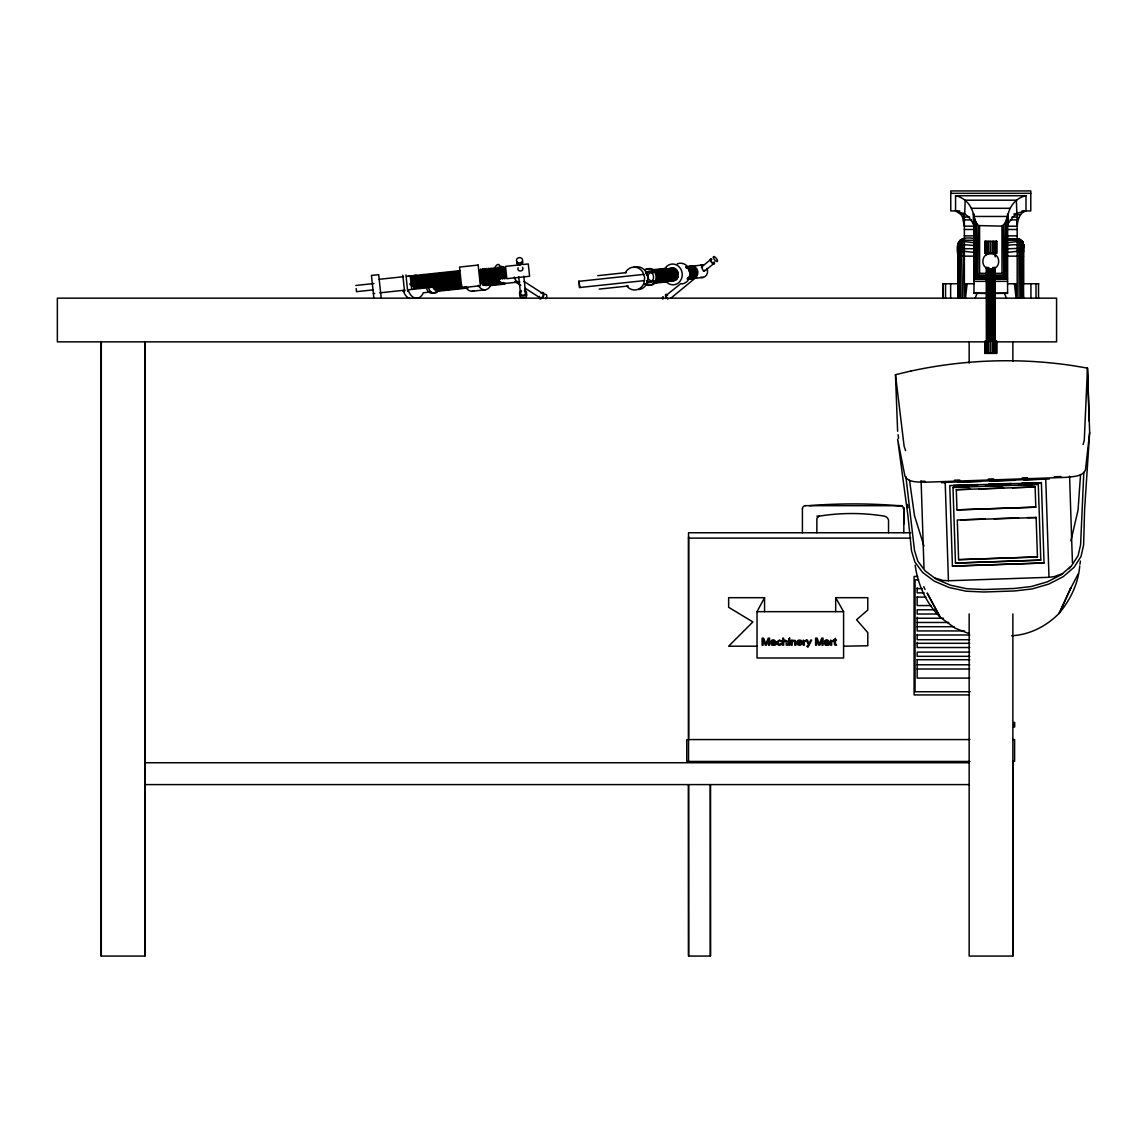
<?xml version="1.0" encoding="UTF-8"?>
<svg xmlns="http://www.w3.org/2000/svg" width="1147" height="1147" viewBox="0 0 1147 1147"><rect width="100%" height="100%" fill="white"/><g stroke="black" fill="none" stroke-linecap="round" stroke-linejoin="round"><path stroke-width="1.5" d="M958.132 283.753L958.175 256.154C954.777 241.874 960.44 235.522 974.936 238.719M958.906 298.163L958.835 241.802L957.974 244.999L958.189 247.308L958.29 243.064L958.003 298.163M960.096 298.163L959.838 240.483L964.369 238.719M958.175 298.163L958.189 253.2L964.369 251.336L973.975 252.369M974.936 226.203L964.226 226.145L962.677 217.615L961 214.518L955.566 210.933L955.566 195.736C964.613 197.542 971.323 205.055 973.33 213.872L974.85 219.192L974.577 278.348L986.52 278.348M974.85 219.192L975.839 221.887L975.61 277.316L986.32 277.316M960.828 298.163L961.458 239.408L958.189 243.91L958.29 246.935M1022.594 283.753L1022.723 252.842L1017.188 251.336L1007.582 252.369M1022.651 298.163L1022.723 241.802L1018.837 238.834L1006.622 238.719M1023.554 298.163L1023.583 244.999L1022.723 241.802L1023.583 244.999L1022.364 248.684M975.839 221.887L978.219 225.558L977.846 275.079L986.463 275.079M1006.622 226.203L1017.188 226.203C1017.633 220.224 1019.31 212.711 1025.992 210.933L1025.992 195.736C1016.945 197.542 1010.235 205.055 1008.227 213.872L1005.102 223.163L1004.528 275.897L994.22 275.897M1017.317 226.145L1017.246 221.041M962.519 298.163L963.208 256.154L962.39 239.035L962.72 240.167L974.936 240.325M1022.723 252.842L1023.382 298.163M626.907 286.148L627.968 287.367A11.456 10.352 83.9 0 0 643.911 283.28L644.686 277.445L642.693 271.896A11.456 10.352 83.9 0 0 626.248 271.265L625.459 272.685M412.547 286.162L411.73 278.449L411.787 279.323M973.975 224.382L968.283 216.582L964.684 213.93L965.186 200.195L1016.371 200.195L1016.873 213.93L1013.274 216.582L1007.582 224.382M1083.815 472.306L1080.603 544.682L1078.137 555.607L1071.527 565.815L1061.147 574.805L1047.311 581.859L1031.397 586.49L1014.45 588.468L983.725 589.529L966.677 588.712L950.462 585.199L936.138 579.106L925.127 570.862L917.772 561.112L914.503 550.402L905.901 476.65M1080.56 474.485L1078.065 509.956L1070.882 540.983M670.909 298.148L696.53 277.029M1089.65 432.534L1084.589 509.727L1083.614 545.026L1081.033 556.467L1074.079 567.278L1063.14 576.726L1048.716 584.095L1032.171 588.913L1014.722 590.949L983.639 592.01L966.075 591.192L949.214 587.522L934.289 581.156L922.69 572.482L914.948 562.173L911.521 550.947L907.951 515.806L897.628 439.143L904.954 476.234C908.51 482.901 918.446 481.797 924.955 482.213L1066.022 477.367C1072.445 476.492 1082.453 476.937 1085.449 470.026L1089.65 432.534L1087.485 368.101L1071.685 365.477A410.726 374.797 -2.3 0 0 911.062 371.026M967.122 283.753L965.487 298.163L965.487 283.753L973.975 283.753M1023.368 247.308L1023.267 243.064L1022.723 248.713L1023.368 246.476M1079.714 565.915C1078.366 583.551 1070.294 599.967 1059.054 613.416C1046.437 626.233 1029.734 634.793 1011.625 635.782M1079.958 564.209L1080.431 561.055M704.745 270.19L703.441 271.079L701.491 267.108A2.48 0.746 35.9 0 1 702.566 266.979M973.975 242.705L964.369 241.573L961.172 242.734L958.189 245.816L958.189 248.44M1022.723 247.394L1023.583 244.999L1022.364 241.314L1017.188 238.719M518.086 267.738C516.422 272.585 525.168 271.61 522.487 267.251M1083.112 444.549L1084.288 440.104L1087.485 368.101L1089.177 421.221M765.895 644.184L768.175 638.148L769.565 638.148L769.565 645.202L768.576 645.202L768.576 639.295L766.296 645.202L765.379 645.202L763.128 639.194L763.099 645.202L762.11 645.202L762.11 638.148L763.658 638.148L765.881 644.184M975.093 298.163L977.23 293.145A47.773 5.004 0 0 0 987.338 293.345M1059.441 613.072L1070.753 588.081L1059.054 613.416M959.838 242.003L958.189 246.247M1022.723 252.541L1023.583 251.121L1022.723 249.716C1025.504 245.73 1020.873 242.146 1017.188 241.573L1007.582 242.705M1070.366 588.87L1078.194 573.944M843.59 646.205L867.792 645.761L867.792 632.628L856.565 619.738L867.792 609.989L867.792 597.687L835.69 597.687L843.59 611.666L843.59 658.005L757.034 658.005L757.034 611.666L764.562 597.687L728.646 597.687L728.646 607.308L752.891 621.946L728.646 646.205L757.034 646.205M665.074 268.455L665.418 267.825A10.409 9.42 83.9 0 1 678.666 266.405A10.409 9.42 83.9 0 1 680.228 281.044A10.409 9.42 83.9 0 1 666.995 282.463L666.522 281.918M958.189 253.2L958.189 253.946M1005.102 223.163L1001.976 226.145L978.219 225.558M1022.723 250.964C1026.192 243.064 1011.081 244.526 1007.582 245.487M958.189 244.669L958.189 245.917M1022.723 246.777C1025.103 244.067 1021.762 240.282 1018.837 239.852M1068.99 568.74L1070.911 566.46M959.838 240.555L958.835 242.877M979.581 226.145L979.581 273.344L973.975 278.95L986.592 278.95M666.292 295.295L680.931 283.51M701.563 266.907L710.767 259.494M704.301 271.265L714.022 263.437M1022.723 246.017C1025.146 243.938 1020.988 240.598 1018.837 240.167L1006.622 240.325M670.278 268.842C679.339 264.47 681.633 282.363 671.798 280.499M986.377 254.663L988.757 253.602M995.123 268.068L990.779 269.344L986.434 268.068M987.151 254.218C981.431 256.828 981.431 265.875 987.151 268.484M994.406 268.484C1000.872 265.588 999.725 255.05 992.8 253.602M958.835 243.58L959.838 242.992M1022.723 254.29L1023.368 253.2M986.864 254.376L988.169 253.788M994.693 268.326L992.8 269.086M486.471 285.03L483.045 285.374L479.804 280.728M1062.552 573.572L1054.15 576.669L1048.989 577.299L948.44 580.755L943.235 580.482L934.633 577.973M670.049 268.943C679.526 264.082 681.605 283.08 671.31 280.413M961.172 240.755L962.72 240.167M696.688 277.388L695.627 277.359M962.72 239.852L958.835 242.332L958.189 245.53M961.172 241.329L962.72 240.913M988.298 253.745L993.245 253.745M993.245 268.957L988.298 268.957M897.628 431.272L895.463 374.696L911.062 370.997M1025.992 210.933L1013.776 214.102M515.992 281.574L514.817 281.56L520.724 285.359M888.538 532.753L888.538 520.294A5.362 5.362 0 0 0 884.394 516.136A204.596 204.596 0 0 0 819.087 516.164L816.879 518.372L816.865 532.753M1017.188 217.93L1018.88 217.615M964.369 238.834L959.838 240.712L958.189 245.1M1022.723 245.2L1023.583 244.999L1022.723 244.368M379.184 279.295L403.586 276.699M407.128 276.312L460.105 270.649M517.77 265.072L505.512 266.376L506.831 278.692L529.599 276.255L528.28 263.939L523.032 264.498M355.842 285.46L373.936 283.524M372.99 289.904L356.502 291.668L356.172 288.571M373.377 293.532L374.754 293.388M379.772 292.843L405.02 290.148M408.174 289.818L461.538 284.112M403.099 291.266L404.231 291.137M504.049 283.567L519.835 281.875A6.251 4.502 83.9 0 1 514.257 277.044M430.612 291.983L423.272 292.772L422.67 294.177A11.456 8.244 83.9 0 1 408.404 290.535M435.917 291.424L468.148 287.983M489.439 285.703L504.981 284.04M597.759 275.653L626.491 272.585M651.267 269.932L666.479 268.312M692.301 266.118L702.007 265.086M472.349 291.195L485.267 289.818M578.762 281.345L643.94 274.377M579.436 287.553L644.6 280.585M692.186 278.592L703.355 277.402M599.207 289.101L628.327 285.99M644.356 284.284L647.768 283.911M652.715 283.395L667.912 281.761M1017.188 214.833L1020.558 214.518M1049.448 478.944L1023.97 480.02M994.205 293.345A47.773 5.004 0 0 0 1004.328 293.145L1007.582 293.03M954.404 480.22L959.752 480.048M988.313 479.059L993.66 478.873M1022.221 477.898L1027.569 477.711M1054.222 476.794L1060.875 476.564M958.032 482.285L981.201 481.482M990.119 481.181L1015.066 480.321M953.3 485.453L977.961 484.608M988.528 484.235L1011.439 483.446M1022.006 483.088L1041.39 482.772L949.773 485.568L952.426 566.116L1044.042 562.976L1041.376 482.414M952.985 487.432L1038.293 484.507L1040.788 560.137L955.48 563.062L952.985 487.432L968.971 486.887M984.972 486.342L1002.75 485.726M1018.737 485.181L1034.737 484.622M1012.357 487.776L1035.124 486.988L1035.798 507.16L956.971 509.87L956.297 489.697L970.319 489.224M979.079 488.923L1003.596 488.077M960.799 519.878L985.33 519.032M994.091 518.731L1018.608 517.885M1027.368 517.584L1036.142 517.569L957.301 519.992L958.605 559.664L1037.447 556.955L1036.128 517.283M973.975 248.756L961.172 248.67L958.189 250.39L958.189 251.853M950.763 193.327L1030.78 193.327M955.566 195.736L1025.992 195.736M971.351 208.295L1010.206 208.295M959.666 210.933L950.763 210.933L950.763 190.932L1030.78 190.932L1030.78 210.933L1021.891 210.933M964.369 217.07L969.659 217.07M1011.898 217.07L1017.188 217.07M964.369 219.894L971.409 219.894M1010.149 219.894L1017.188 219.894M964.369 229.5L974.936 229.5M1006.622 229.5L1017.188 229.5M964.369 235.852L974.936 235.852M1006.622 235.852L1017.188 235.852M957.989 256.154L973.975 256.154M1007.582 256.154L1023.568 256.154M979.581 273.344L986.463 273.344M995.08 273.344L1001.976 273.344L1007.582 278.95L994.965 278.95M995.094 275.079L1003.711 275.079L1003.338 225.558M987.338 275.897L977.029 275.897L976.441 223.163M995.238 277.316L1005.948 277.316L1005.718 221.887M995.037 278.348L1006.966 278.348L1006.708 219.192M986.434 278.678L974.247 278.678L974.204 216.453L1007.353 216.453L1007.31 278.678L995.123 278.678M973.975 281.359L986.348 281.359M995.195 281.359L1007.582 281.359M942.777 283.753L958.462 283.753M1007.582 283.753L1016.07 283.753L1016.07 298.163L1014.435 283.753M1022.335 283.753L1038.781 283.753M987.424 293.36L973.975 293.36L973.975 213.872M995.825 293.36L1007.582 293.36L1007.582 213.872M986.793 298.163L57.35 298.163L57.35 341.863L986.793 341.863M995.739 298.163L1056.573 298.163L1056.573 341.863L995.739 341.863M805.481 505.655L902.072 505.727L903.822 508.021L903.822 532.753M910.732 532.753L688.53 532.753L688.53 761.45M688.53 538.129L910.732 538.129M917.629 576.454L914.087 576.454L914.087 694.924L968.928 694.924M918.618 579.837L915.062 579.837L915.062 691.741L970.118 691.741M917.156 588.626L922.417 588.626M924.181 592.856L917.156 592.856L917.156 587.766M917.156 597.085L925.93 597.085M931.192 605.559L917.156 605.559L917.156 596.798M934.705 609.788L917.156 609.788L917.156 614.018L938.217 614.018M757.034 611.666L843.59 611.666M917.156 618.247L943.479 618.247M917.156 622.477L948.741 622.477M917.156 626.706L954.003 626.706M964.527 630.936L917.156 630.936L917.156 617.186M917.156 634.994L969.788 634.994M969.788 639.711L917.156 639.711L917.156 634.334M917.156 643.295L969.788 643.295M969.788 647.525L917.156 647.525L917.156 642.32M969.788 652.098L917.156 652.098L917.156 656.328L969.788 656.328M917.156 659.711L969.788 659.711M917.156 664.787L969.788 664.787M917.156 669.016L969.788 669.016M969.788 678.092L917.156 678.092L917.156 659.496M969.86 739.586L686.781 739.571L686.781 761.45L969.86 761.45M1012.858 739.586L1014.608 739.586L1014.608 761.422L1012.858 761.422L1012.959 955.938M145.024 762.741L969.158 762.741M145.024 784.591L969.158 784.591M897.714 505.655L901.771 505.669M816.865 516.136L819.087 516.164M941.458 482.658L945.558 482.715M1007.582 248.756L1018.837 248.397L1022.723 249.716M973.975 293.03L977.23 293.145M973.975 245.487C969.932 245.415 957.774 242.404 958.189 249.989M961 214.518L964.369 214.833M1017.188 238.834C1026.006 239.436 1023.21 250.175 1023.382 256.154L1023.411 283.753M962.677 217.615L964.369 217.93M955.566 210.933L964.684 213.93M988.757 269.086L986.864 268.326M969.301 633.732L955.035 628.126L940.483 617.502C926.375 603.422 917.815 584.855 915.163 565.184M993.89 253.974L995.18 254.663M523.993 281.402L542.875 293.575M525.154 288.227L539.922 297.747M940.067 617.172L927.134 593.028L940.483 617.502M1021.705 242.003L1022.723 242.877M923.736 586.633L925.07 589.472M905.628 450.656L904.137 446.312L895.463 374.696M1004.328 293.145L1006.464 298.163M403.443 291.223L404.49 293.732A11.456 8.244 83.9 0 0 410.038 298.507M923.937 546.044L914.474 515.577L909.528 480.364M1020.386 240.755L1020.084 239.408L1020.715 298.163M898.115 434.727L898.588 438.168M907.463 504.479L907.879 507.72M579.02 281.316L579.679 287.524L578.848 281.33M523.792 276.155L525.57 292.772M518.702 276.714L520.48 293.331M504.58 267.423L505.698 277.861M503.447 266.591L504.766 278.922M502.515 267.638L503.633 278.104M501.382 266.821L502.687 279.137M500.436 267.853L501.554 278.32M499.303 267.036L500.622 279.352M498.372 268.068L499.49 278.549M497.239 267.265L498.558 279.581M496.307 268.298L497.425 278.764M495.16 267.48L496.479 279.796M494.228 268.513L495.346 278.979M493.095 267.71L494.414 280.026M492.163 268.742L493.282 279.208M491.031 267.925L492.35 280.241M490.084 268.957L491.203 279.424A5.305 3.828 83.9 0 0 494.974 283.596M488.952 268.14L490.271 280.47M488.02 269.187L489.138 279.653M486.887 268.369L488.206 280.685M485.955 269.402L487.074 279.868M484.823 268.584L486.127 280.9M483.876 269.617L484.995 280.083M482.744 268.814L484.063 281.13M481.812 269.846L482.93 280.312M480.679 269.029L481.998 281.345M479.747 270.061L480.865 280.528M459.044 272.283L460.162 282.736M457.911 271.466L459.23 283.782M456.965 272.499L458.097 282.965M455.832 271.681L457.151 283.997M454.9 272.714L456.019 283.194M453.768 271.911L455.087 284.227M452.836 272.943L453.954 283.409A5.305 3.828 83.9 0 0 458.657 287.481M451.703 272.126L453.008 284.442M450.757 273.158L451.875 283.624M449.624 272.355L450.943 284.671M448.692 273.387L449.81 283.854M447.559 272.57L448.878 284.886M446.627 273.603L447.746 284.069M445.495 272.785L446.8 285.116M444.549 273.832L445.667 284.298M443.416 273.015L444.735 285.331M442.484 274.047L443.602 284.513M441.351 273.23L442.67 285.546M440.419 274.262L441.538 284.728M439.272 273.459L440.591 285.775M438.34 274.491L439.459 284.958M437.208 273.674L438.527 285.99M436.276 274.707L437.394 285.173M435.143 273.904L436.462 286.22M434.197 274.936L435.315 285.402M433.064 274.119L434.383 286.435M432.132 275.165L433.251 285.617M431 274.334L432.319 286.664M430.068 275.38L431.186 285.847M428.935 274.563L430.24 286.879M427.989 275.595L429.107 286.062M426.856 274.778L428.175 287.094M425.924 275.81L427.042 286.277M424.791 275.008L426.111 287.324M423.86 276.04L424.978 286.506M422.713 275.223L424.032 287.539M421.781 276.255L422.899 286.736M420.648 275.452L421.967 287.768M419.716 276.484L420.834 286.951M418.583 275.667L419.902 287.983M417.637 276.699L418.755 287.166M416.504 275.882L417.823 288.212M415.572 276.929L416.691 287.395M414.44 276.112L415.759 288.427M413.508 277.144L414.626 287.61M412.375 276.327L413.68 288.643M410.296 276.556L411.615 288.872M409.995 283.495L410.139 284.829M405.938 274.893L407.701 291.41M402.826 275.237L404.59 291.739M381.119 297.417L378.696 274.649L371.442 275.423L373.879 298.191M1044.042 562.976L952.426 566.116M1040.788 560.137L955.48 563.062M1035.124 486.988L956.297 489.697M1035.798 507.16L956.971 509.87M1037.447 556.955L958.605 559.664M1069.578 476.105L1072.445 562.976M1048.989 577.299L1045.749 478.944L945.185 482.4L948.44 580.755M921.113 481.21L923.98 568.08M1019.038 298.163L1018.837 239.135M1021.461 298.163L1021.705 240.483M963.724 216.554L963.724 221.572M903.807 507.705L903.822 524.007M710.48 955.752L710.394 784.605L710.394 956.068L688.53 956.068L688.53 784.663L688.616 955.781M1038.537 283.753L1038.537 298.163M1036.013 283.753L1036.013 298.163M1030.924 283.753L1030.924 298.163M1017.188 212.496L1017.188 298.163M1014.679 722.381L1014.679 726.926M1013.805 722.352L1013.805 726.954M1012.858 341.605L1012.858 361.319M1012.858 613.903L1012.858 956.068L969.158 956.068L969.158 613.903M1008.227 213.872L1008.227 224.382M1001.976 226.145L1001.976 273.344M996.485 241.343L996.485 253.344M996.485 341.362L996.485 353.376M996.126 241.343L996.126 253.344M996.126 341.362L996.126 353.376M995.18 253.344L995.18 256.871M995.18 267.437L995.18 341.362M995.023 241.343L995.023 253.344M994.965 267.437L995.023 353.376M994.693 267.437L994.693 341.362M993.89 267.437L993.89 341.362M993.503 241.343L993.503 253.344M993.503 341.362L993.503 353.376M992.628 241.343L992.628 253.344M992.772 267.437L992.628 353.376M992.141 269.187L992.141 341.362M990.779 241.343L990.779 253.344M990.779 269.187L990.779 353.376M989.417 269.187L989.417 341.362M988.929 241.343L988.929 253.344M988.786 267.437L988.929 353.376M988.054 241.343L988.054 253.344M988.054 341.362L988.054 353.376M987.667 267.437L987.667 341.362M986.85 267.437L986.85 341.362M986.592 267.437L986.592 341.362M986.535 241.343L986.535 253.344M986.377 267.437L986.535 353.376M985.431 241.343L985.431 253.344M985.431 341.362L985.431 353.376M985.072 241.343L985.072 253.344M985.072 341.362L985.072 353.376M973.33 213.872L973.33 224.382M969.158 341.605L969.158 363.112M964.369 212.496L964.369 298.163M950.634 283.753L950.634 298.163M945.544 283.753L945.544 298.163M943.207 283.753L943.207 298.163M943.02 283.753L943.02 298.163M835.69 597.687L835.69 611.666M802.413 508.709L802.413 532.753M764.562 597.687L764.562 611.666M688.601 536.61L688.601 737.765M145.024 341.605L145.024 956.068L101.065 956.068L101.065 341.605M144.766 341.605L144.766 956.068M101.309 341.605L101.309 956.068M633.631 267.495A11.456 10.352 83.9 0 1 647.525 275.638A11.456 10.352 83.9 0 1 638.693 289.603M651.754 282.105A5.577 5.047 83.9 0 1 646.75 281.187M645.919 273.344A5.577 5.047 83.9 0 1 651.883 271.81M687.297 266.663A6.251 5.649 83.9 0 1 694.365 272.929A6.251 5.649 83.9 0 1 687.196 278.707A6.251 5.649 83.9 0 0 688.257 277.76M688.587 266.95A6.251 5.649 83.9 0 1 696.975 271.839A6.251 5.649 83.9 0 1 689.834 278.42M677.275 263.853A10.409 9.42 83.9 0 1 689.906 271.237A10.409 9.42 83.9 0 1 681.877 283.94M653.044 280.599A4.158 3.771 83.9 0 1 647.869 276.556A4.158 3.771 83.9 0 1 653.13 272.914M662.966 299.123A3.541 1.305 51.2 0 1 663.425 296.872M689.075 266.477A6.251 5.649 83.9 0 1 696.071 273.56A6.251 5.649 83.9 0 1 687.598 277.846M689.462 266.864A6.251 5.649 83.9 0 1 697.863 271.739A6.251 5.649 83.9 0 1 690.723 278.334M691.856 267.122A5.291 4.789 83.9 0 1 695.225 268.785M695.985 269.903A5.291 4.789 83.9 0 1 696.444 271.194M696.415 273.932A5.291 4.789 83.9 0 1 695.928 275.194M695.154 276.269A5.291 4.789 83.9 0 1 692.989 277.56M691.326 267.523A5.305 4.803 83.9 0 1 694.222 270.09M694.695 271.38A5.305 4.803 83.9 0 1 693.405 276.456M688.186 266.563A6.251 5.649 83.9 0 1 695.254 272.843A6.251 5.649 83.9 0 1 688.071 278.621M687.01 266.692A6.251 5.649 83.9 0 1 688.358 278.993M686.551 267.667A5.305 4.803 83.9 0 1 687.799 267.896M688.946 268.47A5.305 4.803 83.9 0 1 691.139 274.506M690.652 275.767A5.305 4.803 83.9 0 1 688.874 277.646M687.067 267.624A5.305 4.803 83.9 0 1 692.931 271.567A5.305 4.803 83.9 0 1 689.462 277.947M706.882 268.369A6.251 5.649 83.9 0 1 700.43 277.287M700.545 265.244A6.251 5.649 83.9 0 1 703.469 265.344M714.079 261.975A3.083 1.133 51.2 0 1 713.534 263.867A3.083 1.133 51.2 0 1 710.509 260.555A3.083 1.133 51.2 0 1 711.584 259.236M690.967 267.194A5.305 4.803 83.9 0 1 695.569 271.294M695.053 275.294A5.305 4.803 83.9 0 1 692.114 277.66M686.422 266.764A6.251 5.649 83.9 0 1 693.448 272.212A6.251 5.649 83.9 0 1 687.77 279.065M686.193 267.71A5.305 4.803 83.9 0 1 688.673 267.796M689.834 268.369A5.305 4.803 83.9 0 1 692.042 271.667M692.014 274.405A5.305 4.803 83.9 0 1 689.748 277.545M647.84 284.886A8.373 7.57 83.9 0 1 646.019 283.997M646.162 269.516A8.373 7.57 83.9 0 1 657.217 274.979L657.46 277.144A8.373 7.57 83.9 0 1 649.804 285.245M689.204 267.394A5.305 4.803 83.9 0 1 690.451 267.609M691.598 268.183A5.305 4.803 83.9 0 1 692.516 276.556M667.597 298.851A3.541 1.305 51.2 0 1 665.475 295.094A3.541 1.305 51.2 0 1 667.611 295.109M686.121 266.778A6.251 5.649 83.9 0 1 687.469 279.094M686.695 267.136A6.251 5.649 83.9 0 1 689.146 277.66M685.82 267.237A6.251 5.649 83.9 0 1 689.777 271.782M689.06 269.43A5.305 4.803 83.9 0 1 688.989 276.929M714.022 262.405A2.552 0.946 51.2 0 1 713.061 263.323A2.552 0.946 51.2 0 1 710.753 260.541A2.552 0.946 51.2 0 1 711.728 259.609M654.421 271.108A5.305 4.803 83.9 0 1 656.916 271.194M658.063 271.767A5.305 4.803 83.9 0 1 659.812 273.76M660.271 275.065A5.305 4.803 83.9 0 1 660.242 277.803M659.754 279.065A5.305 4.803 83.9 0 1 657.977 280.943M645.532 272.499A5.577 5.047 83.9 0 1 653.575 276.499A5.577 5.047 83.9 0 1 646.564 282.105M688.931 270.649A5.305 4.803 83.9 0 1 689.39 271.954M668.142 298.822A2.552 0.946 51.2 0 1 666.221 296.112A2.552 0.946 51.2 0 1 667.253 295.41M646.521 285.03A8.373 7.57 83.9 0 0 656.141 277.287L655.898 275.122A8.373 7.57 83.9 0 0 644.829 269.66M667.884 268.742A6.251 5.649 83.9 0 1 674.895 275.825A6.251 5.649 83.9 0 1 666.421 280.112M668.902 269.559A5.305 4.803 83.9 0 1 672.285 271.222M673.045 272.355A5.305 4.803 83.9 0 1 673.518 273.646M673.49 276.398A5.305 4.803 83.9 0 1 670.049 280.026M652.586 270.362A6.251 5.649 83.9 0 1 653.933 282.678M657.69 270.262A6.251 5.649 83.9 0 1 666.092 275.137A6.251 5.649 83.9 0 1 658.952 281.732M663.568 270.448A6.251 5.649 83.9 0 1 671.21 270.348A6.251 5.649 83.9 0 1 672.128 278.735A6.251 5.649 83.9 0 1 664.658 280.298M661.317 270.721A5.305 4.803 83.9 0 1 664.213 273.301M664.687 274.592A5.305 4.803 83.9 0 1 664.658 277.33M664.17 278.592A5.305 4.803 83.9 0 1 661.231 280.958M671.024 269.688A5.305 4.803 83.9 0 1 672.185 270.262M673.174 271.136A5.305 4.803 83.9 0 1 673.877 277.56M668.285 269.129A6.251 5.649 83.9 0 1 676.673 274.004A6.251 5.649 83.9 0 1 669.547 280.599M671.913 269.588A5.305 4.803 83.9 0 1 675.253 276.198M674.766 277.459A5.305 4.803 83.9 0 1 673.992 278.535M672.988 279.338A5.305 4.803 83.9 0 1 671.812 279.839M660.443 270.821A5.305 4.803 83.9 0 1 663.783 277.431M663.281 278.692A5.305 4.803 83.9 0 1 662.507 279.768M661.504 280.571A5.305 4.803 83.9 0 1 660.342 281.058M662.106 269.789A6.251 5.649 83.9 0 1 670.493 274.663A6.251 5.649 83.9 0 1 663.367 281.259M665.633 280.499A5.305 4.803 83.9 0 1 663.152 280.413M663.238 270.162A5.305 4.803 83.9 0 1 664.486 270.032M665.733 270.248A5.305 4.803 83.9 0 1 669.102 274.119M669.074 276.857A5.305 4.803 83.9 0 1 666.808 279.997M653.761 270.248A6.251 5.649 83.9 0 1 660.83 276.513A6.251 5.649 83.9 0 1 653.661 282.291M653.532 271.208A5.305 4.803 83.9 0 1 656.027 271.294M657.188 271.868A5.305 4.803 83.9 0 1 657.102 281.044M655.926 281.531A5.305 4.803 83.9 0 1 654.679 281.675M657.303 269.875A6.251 5.649 83.9 0 1 664.357 276.14A6.251 5.649 83.9 0 1 657.188 281.918M654.751 271.395A6.251 5.649 83.9 0 1 655.926 270.448M656.815 270.348A6.251 5.649 83.9 0 1 665.203 275.223A6.251 5.649 83.9 0 1 658.063 281.818M652.987 271.581A6.251 5.649 83.9 0 1 660.615 271.481A6.251 5.649 83.9 0 1 661.547 279.868A6.251 5.649 83.9 0 1 654.062 281.431M654.134 271.509A5.305 4.803 83.9 0 1 655.31 271.022M656.543 270.878A5.305 4.803 83.9 0 1 657.79 271.108M658.952 271.667A5.305 4.803 83.9 0 1 661.159 274.965M661.131 277.717A5.305 4.803 83.9 0 1 658.865 280.857M652.887 270.348A6.251 5.649 83.9 0 1 659.912 275.796A6.251 5.649 83.9 0 1 654.234 282.649M659.554 270.907A5.305 4.803 83.9 0 1 660.715 271.481M661.704 272.355A5.305 4.803 83.9 0 1 661.633 279.854M652.657 271.294A5.305 4.803 83.9 0 1 653.905 271.165M655.138 271.38A5.305 4.803 83.9 0 1 658.507 275.251M658.665 276.628A5.305 4.803 83.9 0 1 657.991 279.251M657.217 280.327A5.305 4.803 83.9 0 1 656.213 281.13M655.052 281.632A5.305 4.803 83.9 0 1 653.804 281.761M662.206 270.649A5.291 4.789 83.9 0 1 665.561 274.506M665.532 277.23A5.291 4.789 83.9 0 1 665.045 278.492M664.271 279.567A5.291 4.789 83.9 0 1 662.106 280.857M667.396 269.215A6.251 5.649 83.9 0 1 675.798 274.104A6.251 5.649 83.9 0 1 668.658 280.685M668.027 269.66A5.305 4.803 83.9 0 1 669.26 269.875M670.422 270.448A5.305 4.803 83.9 0 1 672.629 273.746M672.601 276.484A5.305 4.803 83.9 0 1 671.339 278.821M670.335 279.624A5.305 4.803 83.9 0 1 669.174 280.112M667.009 268.828A6.251 5.649 83.9 0 1 674.02 275.911A6.251 5.649 83.9 0 1 665.532 280.212M664.457 270.362A6.251 5.649 83.9 0 1 665.633 269.402M672.787 269.502A5.305 4.803 83.9 0 1 675.698 272.068M676.157 273.359A5.305 4.803 83.9 0 1 676.128 276.112M675.64 277.373A5.305 4.803 83.9 0 1 672.701 279.739M656.414 269.961A6.251 5.649 83.9 0 1 663.425 277.044A6.251 5.649 83.9 0 1 654.951 281.345M653.862 271.495A6.251 5.649 83.9 0 1 655.052 270.534M654.263 271.481A5.305 4.803 83.9 0 1 657.632 275.352M657.604 278.09A5.305 4.803 83.9 0 1 655.324 281.23M669.16 269.029A6.251 5.649 83.9 0 1 677.562 273.904A6.251 5.649 83.9 0 1 670.422 280.499M673.676 269.416A5.291 4.789 83.9 0 1 677.031 273.273M677.002 276.011A5.291 4.789 83.9 0 1 676.515 277.273M675.741 278.334A5.291 4.789 83.9 0 1 672.343 279.768M660.342 269.975A6.251 5.649 83.9 0 1 668.601 274.047A6.251 5.649 83.9 0 1 663.066 281.703M667.138 269.746A5.305 4.803 83.9 0 1 668.386 269.975M669.533 270.534A5.305 4.803 83.9 0 1 671.282 272.542M671.741 273.832A5.305 4.803 83.9 0 1 671.726 276.585M671.224 277.846A5.305 4.803 83.9 0 1 669.447 279.725M662.694 270.549A6.251 5.649 83.9 0 1 670.335 270.448A6.251 5.649 83.9 0 1 671.253 278.836A6.251 5.649 83.9 0 1 663.769 280.398M661.217 269.875A6.251 5.649 83.9 0 1 669.475 273.947A6.251 5.649 83.9 0 1 663.941 281.617M657.432 270.778A5.305 4.803 83.9 0 1 658.679 271.007M659.826 271.581A5.305 4.803 83.9 0 1 660.815 272.456M661.575 273.574A5.305 4.803 83.9 0 1 662.034 274.879M662.02 277.617A5.305 4.803 83.9 0 1 658.579 281.244M666.995 271.796A5.305 4.803 83.9 0 1 667.755 272.914M668.214 274.219A5.305 4.803 83.9 0 1 668.185 276.957M667.697 278.219A5.305 4.803 83.9 0 1 665.92 280.097M664.758 280.585A5.305 4.803 83.9 0 1 663.511 280.728M664.127 270.075A5.305 4.803 83.9 0 1 669.977 274.018M670.135 275.409A5.305 4.803 83.9 0 1 665.274 280.542M662.995 269.688A6.251 5.649 83.9 0 1 671.425 275.38A6.251 5.649 83.9 0 1 662.894 280.485M659.84 281.632A6.251 5.649 83.9 0 0 666.837 274.233L666.278 272.714A6.251 5.649 83.9 0 0 658.579 270.162M659.453 270.061A6.251 5.649 83.9 0 1 667.855 274.95A6.251 5.649 83.9 0 1 660.715 281.545M665.016 269.975A5.305 4.803 83.9 0 1 667.497 270.061M668.658 270.635A5.305 4.803 83.9 0 1 668.572 279.811M663.081 270.534A5.305 4.803 83.9 0 1 665.231 271.982M665.977 273.101A5.305 4.803 83.9 0 1 665.934 278.406M664.156 280.284A5.305 4.803 83.9 0 1 662.995 280.771M666.866 273.015A5.305 4.803 83.9 0 1 665.045 280.198M653.475 270.276A6.251 5.649 83.9 0 1 654.822 282.578M651.525 282.004A5.305 4.803 83.9 0 1 646.894 280.47M646.177 274.047A5.305 4.803 83.9 0 1 651.611 271.767M653.69 280.7A5.305 4.803 83.9 0 1 652.686 281.517M646.578 275.208A5.305 4.803 83.9 0 1 647.066 273.947M526.129 293.274A3.541 3.068 -6.1 0 1 523.591 298.177A3.541 3.068 -6.1 0 1 520.021 293.947M522.616 261.33A3.083 2.667 -6.1 0 1 520.035 265A3.083 2.667 -6.1 0 1 516.709 261.989M524.494 290.22A3.541 3.068 -6.1 0 1 525.943 294.707A3.541 3.068 -6.1 0 1 520.537 295.295A3.541 3.068 -6.1 0 1 520.967 290.607M524.652 291.295A2.552 2.208 -6.1 0 1 524.839 294.55A2.552 2.208 -6.1 0 1 521.082 294.535A2.552 2.208 -6.1 0 1 521.541 291.281M522.071 263.208A2.552 2.208 -6.1 0 1 521.225 264.111M520.638 264.398A2.552 2.208 -6.1 0 1 518.688 264.398M517.67 263.695A2.552 2.208 -6.1 0 1 517.225 262.046M925.027 481.238A15.298 4.645 -1.9 0 1 920.625 481.195M410.855 277.33A11.456 8.244 83.9 0 1 416.963 275.524M407.687 276.513A11.456 8.244 83.9 0 1 409.78 275.897M491.174 283.94A10.409 7.499 83.9 0 1 478.256 285.331M481.167 269.674A10.409 7.499 83.9 0 1 486.93 270.104M545.14 294.277A3.541 2.122 -57.2 0 1 545.843 298.822M503.705 283.18A6.251 4.502 83.9 0 1 497.038 278.893M501.712 282.879A5.305 3.828 83.9 0 1 496.966 278.778M474.241 290.635A10.409 7.499 83.9 0 1 465.338 286.707M505.139 283.037A6.251 4.502 83.9 0 1 498.472 278.735M503.146 282.721A5.291 3.814 83.9 0 1 498.816 279.925M501.196 282.578A5.305 3.828 83.9 0 1 495.533 278.922M501.755 282.578A6.251 4.502 83.9 0 1 494.156 279.194M496.522 283.954A6.251 4.502 83.9 0 1 489.855 279.653A5.305 3.828 83.9 0 0 492.55 283.495M503.189 282.42A6.251 4.502 83.9 0 1 495.604 279.036M491.705 283.653A6.251 4.502 83.9 0 1 484.12 280.269M495.031 268.814A3.083 1.85 -57.2 0 1 496.737 265.086A3.083 1.85 -57.2 0 1 499.432 265.258A3.083 1.85 -57.2 0 1 498.214 269M487.905 284.872A6.251 4.502 83.9 0 1 481.253 280.571M484.937 284.671A5.305 3.828 83.9 0 1 481.181 280.456M497.956 283.796A6.251 4.502 83.9 0 1 491.289 279.495M498.845 283.194A5.305 3.828 83.9 0 1 496.852 283.037M495.92 282.434A5.305 3.828 83.9 0 1 494.099 279.079M540.983 293.044A3.541 2.122 -57.2 0 1 544.008 294.564A3.541 2.122 -57.2 0 1 540.452 298.837M539.85 298.808A3.541 2.122 -57.2 0 1 538.789 296.743M439.215 289.402A8.373 6.036 83.9 0 1 428.72 288.585M499.389 283.639A6.251 4.502 83.9 0 1 492.723 279.352M440.047 289.173A6.251 4.502 83.9 0 1 432.448 285.789M499.719 266.749A3.083 1.85 -57.2 0 1 502.343 268.083M495.088 284.098A6.251 4.502 83.9 0 1 488.421 279.811M488.264 285.259A6.251 4.502 83.9 0 1 482.686 280.427M490.271 283.796A6.251 4.502 83.9 0 1 489.353 284.714M491.662 283.954A5.305 3.828 83.9 0 1 489.683 283.796M488.751 283.194A5.305 3.828 83.9 0 1 486.916 279.854M490.228 284.112A5.305 3.828 83.9 0 1 485.482 279.997M487.805 284.37A5.305 3.828 83.9 0 1 484.048 280.155M489.712 283.811A5.305 3.828 83.9 0 1 488.794 284.255M493.654 284.255A6.251 4.502 83.9 0 1 486.988 279.954M493.138 283.495A6.251 4.502 83.9 0 1 485.554 280.112M496.422 283.438A5.305 3.828 83.9 0 1 492.665 279.237M435 287.682A4.158 2.997 83.9 0 1 434.039 285.904M542.072 293.36A2.552 1.534 -57.2 0 1 543.219 295.252A2.552 1.534 -57.2 0 1 541.04 297.876A2.552 1.534 -57.2 0 1 539.52 296.442M491.117 283.639A5.305 3.828 83.9 0 1 488.751 281.001M487.36 284.413A5.305 3.828 83.9 0 1 482.615 280.312M434.871 292.514A8.373 6.036 83.9 0 1 426.569 288.815M501.812 267.265A2.552 1.534 -57.2 0 1 501.956 267.71M440.548 289.933A6.251 4.502 83.9 0 1 433.881 285.632M453.466 288.557A6.251 4.502 83.9 0 1 447.258 285.789M450.484 288.356A5.305 3.828 83.9 0 1 447.129 285.445M450.599 288.858A6.251 4.502 83.9 0 1 443.932 284.556M448.606 288.557A5.305 3.828 83.9 0 1 443.86 284.442M452.033 288.7A6.251 4.502 83.9 0 1 445.366 284.413M444.85 289.474A6.251 4.502 83.9 0 1 438.656 286.707M445.696 285.603A5.305 3.828 83.9 0 0 448.047 288.241A5.305 3.828 83.9 0 1 442.828 285.904M443.315 289.116A5.305 3.828 83.9 0 1 439.961 286.22M441.982 289.775A6.251 4.502 83.9 0 1 435.315 285.488M467.001 287.524A6.251 4.502 83.9 0 1 465.825 287.223M466.385 287.166A6.251 4.502 83.9 0 1 460.176 284.413M462.413 286.707A5.305 3.828 83.9 0 1 460.047 284.069M450.083 288.098A6.251 4.502 83.9 0 1 442.498 284.714M450.929 287.926A5.291 3.814 83.9 0 1 448.577 285.288M439 289.574A5.305 3.828 83.9 0 1 435.645 286.678M460.133 287.022A6.251 4.502 83.9 0 1 452.535 283.639M452.864 284.829A5.305 3.828 83.9 0 0 458.14 287.18A5.305 3.828 83.9 0 1 455.746 284.528M461.969 287.123A5.305 3.828 83.9 0 1 458.614 284.227M463.517 287.481A6.251 4.502 83.9 0 1 456.85 283.18M443.416 289.632A6.251 4.502 83.9 0 1 437.222 286.865M448.649 288.255A6.251 4.502 83.9 0 1 441.523 286.406M458.7 287.18A6.251 4.502 83.9 0 1 451.574 285.331M460.09 287.324A5.305 3.828 83.9 0 1 459.101 287.438M462.083 287.639A6.251 4.502 83.9 0 1 455.416 283.338M464.951 287.324A6.251 4.502 83.9 0 1 458.743 284.556M456.334 288.241A6.251 4.502 83.9 0 1 450.14 285.488M453.352 288.04A5.305 3.828 83.9 0 1 449.997 285.144M439.444 289.173A5.305 3.828 83.9 0 1 437.079 286.521M461.567 286.865A6.251 4.502 83.9 0 1 453.968 283.481M454.9 288.399A6.251 4.502 83.9 0 1 448.706 285.632M459.531 287.022A5.305 3.828 83.9 0 1 457.18 284.37M466.729 287.553A6.251 4.502 83.9 0 1 464.392 287.367M454.786 287.897A5.305 3.828 83.9 0 1 451.431 284.986M445.208 289.861A6.251 4.502 83.9 0 1 440.09 286.564M438.598 289.331A6.251 4.502 83.9 0 1 437.681 290.234M441.867 289.273A5.305 3.828 83.9 0 1 438.512 286.363M445.739 288.858A5.305 3.828 83.9 0 1 441.394 286.062M802.413 508.824A3.183 3.183 0 0 1 805.595 505.655M900.811 506.372A6.681 6.681 0 0 0 897.8 505.655A558.245 558.245 0 0 0 809.495 505.655M903.191 508.379A6.681 6.681 0 0 1 903.822 509.454M792.19 641.847L792.161 645.202L791.201 645.202L791.201 640.098L795.444 640.556L795.817 645.202L794.842 645.202L794.541 641.015L792.19 641.847M797.007 642.105L797.136 643.782A2.251 2.251 0 0 0 798.068 644.915L800.563 645.202L802.154 643.668L799.015 644.485L797.939 642.865L802.183 642.865C802.8 639.553 797.337 638.908 797.007 642.105M804.348 641.818L804.276 645.202L803.316 645.202L803.316 640.098L804.19 640.858L807.474 640.098L809.051 644.227L810.671 640.098L811.646 640.098L807.918 647.223L806.843 646.349L808.592 645.202L806.441 640.098L804.348 641.818M831.69 641.818L831.618 645.202L830.657 645.202L830.657 640.098L831.532 640.858L834.486 640.098L835.446 638.291L835.446 640.098L836.407 640.098L835.446 640.757L835.446 643.754L836.536 645.188L834.672 644.843L833.783 640.098L831.69 641.818M776.992 641.761C775.616 645.03 781.164 646.879 781.853 643.424L780.892 643.324C777.035 647.654 777.58 637.488 781.738 641.589L779.487 639.983L776.992 641.761M783.745 641.603L783.63 645.202L782.67 645.202L782.67 638.148L783.63 638.148C782.197 641.89 790.469 638.463 787.301 645.202L786.34 645.202L786.039 641.03L783.745 641.603M774.77 642.951C773.15 647.195 769.995 641.517 774.77 642.951M828.249 642.951C826.643 647.195 823.474 641.517 828.249 642.951M770.927 643.266L771.945 645.216L775.028 645.202C778.426 644.084 773.479 636.37 770.97 641.546C774.727 639.782 775.659 642.22 770.927 643.266M824.421 643.266L825.424 645.216L828.507 645.202C831.905 644.084 826.958 636.37 824.464 641.546C828.22 639.782 829.138 642.22 824.421 643.266M798.154 641.56L801.208 642.148L800.162 640.772L798.154 641.56M819.79 643.051L819.374 644.184L817.151 638.148L815.603 638.148L815.603 645.202L816.578 645.202L816.578 639.194L818.858 645.202L819.79 645.202L822.041 639.295L822.055 645.202L823.044 645.202L823.044 638.148L821.668 638.148L819.79 643.051M478.156 265.057L459.531 267.05L461.739 287.754L480.378 285.761L478.156 265.057M996.772 241.343L984.771 241.343L984.771 253.344L996.772 253.344L996.772 241.343M996.772 341.362L984.771 341.362L984.771 353.376L996.772 353.376L996.772 341.362M789.709 638.148L788.749 639.123L789.709 638.148M789.709 640.098L788.749 640.098L788.749 645.202L789.709 645.202L789.709 640.098M657.217 276.097L657.131 275.28A6.251 5.649 83.9 0 0 653.159 270.721A6.251 5.649 83.9 0 1 661.676 275.61A6.251 5.649 83.9 0 1 654.536 282.205A6.251 5.649 83.9 0 0 657.303 276.9L657.217 276.097M713.434 257.917A3.083 1.133 51.2 0 0 717.09 261.545A3.083 1.133 51.2 0 0 715.685 257.659A3.083 1.133 51.2 0 0 713.434 257.917M517.555 262.376A3.083 2.667 -6.1 0 0 522.559 260.627A3.083 2.667 -6.1 0 0 518.444 257.803A3.083 2.667 -6.1 0 0 517.555 262.376"/></g></svg>
